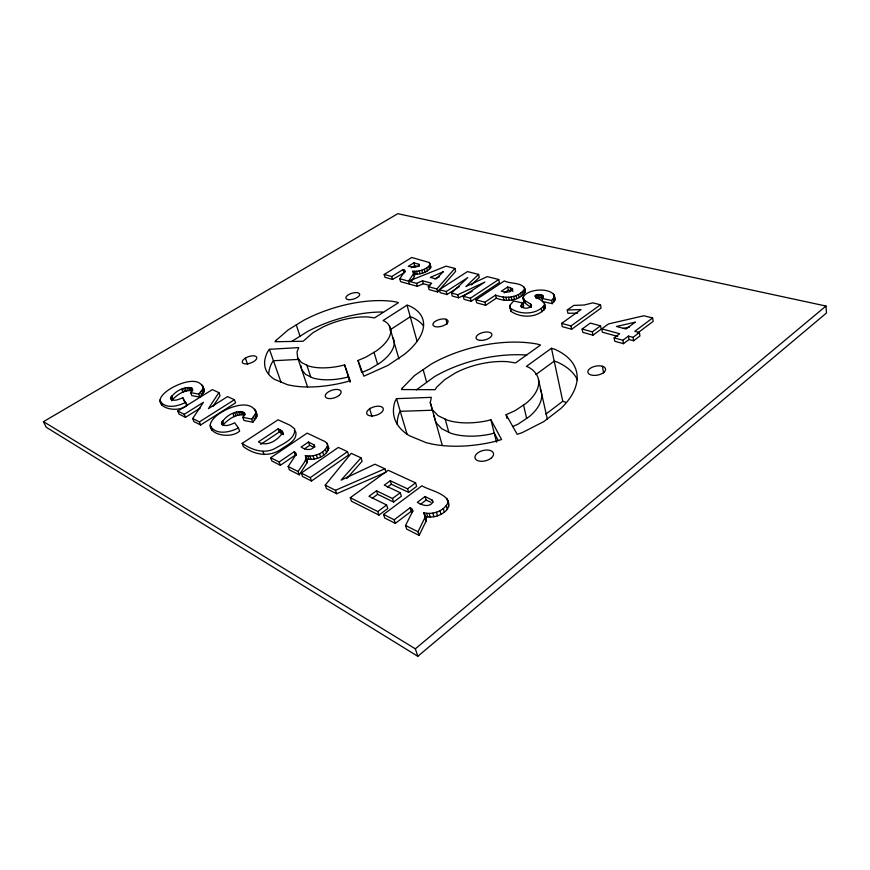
<?xml version="1.0" encoding="UTF-8"?>
<svg xmlns="http://www.w3.org/2000/svg" width="870" height="870" viewBox="0 0 870 870"><rect width="100%" height="100%" fill="white"/><g stroke="black" fill="none" stroke-linecap="round" stroke-linejoin="round"><path stroke-width="1.3" d="M522.979 303.01L521.598 304.38L522.304 307.534L523.675 306.164L522.979 303.01L513.539 300.987L509.874 305.403L510.929 311.286C520.619 318.202 537.192 318.192 545.011 308.469C546.523 301.575 539.106 299.552 534.876 296.376L535.409 295.365L537.834 294.495L542.565 295.311L543.282 296.115L541.999 298.432L542.673 301.596L552.265 303.641L555.201 299.367L554.288 295.017C544.99 283.239 506.373 294.397 531.439 307.36M410.988 508.297L412.728 510.266L412.554 511.538L405.529 525.48L406.66 529.09L419.122 535.387L425.995 521.293L426.267 518.857L424.832 516.367C432.847 518.433 441.797 515.584 447.289 509.418C454.934 494.606 429.823 490.887 421.939 485.786L383.561 514.442L384.714 518.009L395.339 523.37L411.129 511.419L412.075 511.886L410.988 508.297L410.031 507.841L394.197 519.781L383.561 514.442M545.011 308.469L544.446 303.641M448.833 506.655L447.996 500.511M419.122 535.387L418.002 531.744L424.908 517.672L425.18 515.247L423.744 512.767C432.618 514.964 443.472 511.397 447.8 503.045M411.543 281.021L414.348 276.573L414.566 275.311L413.576 274.137C419.731 274.583 426.789 272.832 430.704 267.775L429.345 262.533L411.749 257.487L384.192 274.452L385.008 277.323L392.577 279.422L404.55 272.593L403.082 269.526L391.761 276.54L384.192 274.452M430.704 267.775L430.117 263.567M525.11 292.363C526.241 281.532 510.309 284.403 504.35 280.934L475.955 299.758L476.706 302.836L485.645 305.316L496.291 298.182C505.785 301.933 518.781 301.27 525.11 292.363L524.577 288.133M256.813 416.599C255.117 395.632 224.743 407.78 215.586 416.589C197.968 432.379 228.669 440.905 239.642 431.107L238.434 427.942L234.683 422.82C230.887 424.527 224.895 427.594 221.502 423.592C224.166 416.447 237.532 408.128 244.742 413.467L244.383 415.436L242.763 417.296L243.948 420.428L252.844 422.254L256.813 416.599L255.606 410.477M409.368 284.099L408.563 281.173L413.565 273.658L413.783 272.419L412.782 271.233C418.959 271.679 426.006 269.917 429.943 264.882M430.28 402.614L431.324 397.351L396.502 398.656L395.056 401.298A93.938 48.241 -14.1 0 0 409.411 435.739L426.072 442.623A93.938 48.241 -14.1 0 0 497.401 440.872L501.566 439.491L490.887 419.71L487.396 420.71A55.462 28.438 -14.1 0 1 447.191 420.079L438.132 415.708L432.39 409.726L430.28 402.614L442.221 445.212M326.946 443.221L327.653 445.005C324.967 453.618 313.668 457.283 305.337 455.63L306.512 458.947C314.82 460.621 326.13 456.935 328.773 448.322L326.946 443.221L324.956 441.547L307.164 433.129L270.679 457.729L271.897 461.002L280.368 465.287L295.376 455.053L296.137 455.423L294.201 451.769L279.161 461.981L270.679 457.729M203.95 391.978C202.884 372.219 174.065 384.681 165.561 392.207C148.096 406.573 176.784 414.555 187.083 405.333L182.765 397.688C179.253 399.145 173.674 402.223 170.542 398.525C173.761 391.848 184.723 385.464 192.324 388.379L192.672 389.923L190.606 392.587L191.802 395.578L199.882 397.155L203.95 391.978L202.775 388.977L202.949 386.258M294.963 452.139L296.213 453.738L295.909 454.803L288.177 466.516L289.384 469.844L299.28 474.835L306.903 463.014L307.436 460.991L305.337 455.63M299.28 474.835L298.084 471.496L304.652 461.883L306.262 457.663M541.999 298.432L551.602 300.454L554.19 297.475L554.288 295.017M171.727 400.755C176.295 394.871 184.886 389.271 192.705 390.815L191.53 387.835M524.229 299.019L523.751 301.216M242.763 417.296L251.669 419.101L255.649 413.467M523.055 298.084L524.621 300.346L530.743 304.195L531.483 306.12C528.938 308.687 523.479 309.122 521.054 306.229L521.598 304.38M190.606 392.587L198.697 394.153L202.775 388.977M475.955 299.758L484.894 302.216L495.574 295.093C505.078 298.823 518.063 298.138 524.425 289.253M213.096 406.355L220.045 395.654L218.881 392.62L212.334 389.619L177.795 411.053L179.035 414.087L185.473 417.339L200.122 408.171M218.881 392.62L208.419 408.65L227.559 396.611L234.4 399.743L235.563 402.821L200.622 424.984L193.923 421.613L192.694 418.535L203.428 402.321L184.233 414.294L177.795 411.053M509.668 306.795L510.201 308.132C519.934 315.016 536.486 314.973 544.326 305.283M429.823 285.512L423.298 283.729L417.393 286.328L400.602 281.662L399.787 278.748L404.854 271.266L403.756 269.711M243.361 412.075L244.535 415.197C236.357 413.141 228.277 419.514 222.905 424.941L221.687 421.819M269.417 349.294L267.797 351.491A82.443 37.258 -17.3 0 0 274.463 379.342L287.231 384.605A82.443 37.258 -17.3 0 0 346.456 381.854L350.11 380.658L344.574 364.845L341.519 365.715A48.698 21.989 -17.3 0 1 308.306 365.922L301.477 362.518L297.649 357.744L297.018 351.958L298.725 347.619L269.417 349.294L281.086 382.452M361.017 457.837L341.105 480.142L374.937 464.221L384.91 468.799L385.997 472.247L336.668 493.725L326.424 488.559L325.239 485.134L351.197 453.335L361.017 457.837L362.127 461.23L346.782 478.489M399.787 278.748L416.589 283.381L422.505 280.782L431.65 283.261L428.279 286.611L429.073 289.579L437.632 291.961L455.619 271.353L454.879 268.406L446.038 266.166L408.563 281.173M437.632 291.961L436.849 288.971L454.879 268.406M416.273 389.945L434.532 376.612A93.318 48.818 -14 0 1 526.752 355.069M471.486 284.936L479.294 277.399L478.576 274.409L467.473 271.592L439.383 289.666L440.166 292.668L446.984 294.56L459.436 286.48M478.576 274.409L465.852 286.621L487.254 276.606L498.727 279.509L499.434 282.554L471.138 301.281L464.025 299.302L463.253 296.257L484.916 282.043L457.827 294.756L451.519 293.016L452.291 296.039L458.599 297.801L472.116 291.439M451.519 293.016L467.755 277.606L446.212 291.548L439.383 289.666M417.807 656.306L826.5 312.972L825.967 306.044L397.786 213.694L43.5 421.645L46.186 427.235L417.807 656.306L415.338 648.813L43.5 421.645M415.338 648.813L825.967 306.044M545.914 414.076L562.781 401.266L565.663 402.234M425.071 496.498L417.306 502.349C421.732 504.991 428.703 507.775 432.553 502.686L432.945 501.392L432.118 500.087L425.071 496.498L426.137 500.065L430.9 502.305M617.722 336.418L602.388 332.209L601.757 328.871L619.679 333.732L614.133 337.864L614.753 341.247L623.486 343.672L629.021 339.507L633.599 340.768L639.95 335.972L639.374 332.568L634.785 331.35L652.62 317.974L653.163 321.356L637.46 333.166M420.33 504.459L426.137 500.065M614.133 337.864L622.876 340.268L628.434 336.114L633.012 337.353L639.374 332.568M393.577 502.033L401.353 496.248L400.254 492.724L384.268 485.134L390.26 480.751L407.551 488.842L408.628 492.376L416.654 486.395L415.599 482.872L388.14 470.278L350.273 497.716L351.447 501.196L378.961 515.105L387.759 508.548L386.628 505.002L368.967 496.313L376.525 490.8L392.457 498.499L393.577 502.033L377.645 494.29L376.525 490.8M392.457 498.499L400.254 492.724M407.551 488.842L415.599 482.872M350.273 497.716L377.819 511.549L386.628 505.002M372.262 498.238L377.645 494.29M387.367 487.167L391.348 484.242L408.628 492.376M535.833 374.589L554.212 361.137L557.137 362.029A93.318 48.818 -14 0 1 577.441 379.907M592.959 335.178L601.159 329.175L600.528 325.848L590.317 323.096L582.117 329.034L582.769 332.351L592.959 335.178L592.318 331.84L582.117 329.034M601.757 328.871L608.467 323.955L643.843 315.756L652.62 317.974M592.318 331.84L600.528 325.848M506.101 414.685L517.215 434.304L522.098 432.684L543.848 421.558L560.954 408.421A93.938 48.241 -14.1 0 0 554.407 349.131L551.46 348.272L526.394 366.379L528.688 367.292A55.462 28.438 -14.1 0 1 525.915 403.452L515.029 410.683L506.101 414.685L506.992 418.339M567.262 310.014L581.051 309.557L561.629 323.379L562.303 326.652L571.644 329.251L601.083 308.067L600.485 304.794L592.785 302.847L584.194 305.022L573.819 305.392L567.262 310.014L567.914 313.254L577.626 313.156M561.629 323.379L570.981 325.956L600.485 304.794M311.493 481.012L348.609 454.988L347.5 451.628L338.321 447.419L301.281 473.095L302.477 476.455L311.493 481.012L310.296 477.63L301.281 473.095M310.296 477.63L347.5 451.628M304.391 448.92L309.666 445.32L313.472 447.115M308.513 442.047L301.118 447.06C305.011 449.833 312.156 451.225 314.646 445.995L314.103 444.918L308.513 442.047L309.666 445.32M504.154 292.918L508.352 290.101L510.929 290.776L510.233 287.687L507.656 287.024L501.337 291.243L506.003 292.255L509.929 291.733L512.778 289.21L510.233 287.687M260.706 444.374L279.281 432.042L283.511 434.63M278.117 428.834L258.401 441.873C266.894 447.506 278.541 439.774 282.728 432.325L281.488 430.563L278.117 428.834L279.281 432.042M463.253 296.257L470.376 298.214L498.727 279.509M242.154 443.395L278.074 419.786L290.156 425.321L294.723 428.899C295.648 439.383 282.01 444.189 274.615 448.681C263.697 454.249 251.626 449.725 242.154 443.395L243.382 446.593C254.083 454.782 268.808 457.435 280.444 449.681C286.274 445.429 297.344 440.938 295.865 432.129L294.245 430.269M389.825 330.024L410.248 316.789L412.532 317.474A81.976 37.769 -17.3 0 1 423.549 326.087M357.983 360.484L363.867 376.188L387.944 365.389L404.289 354.427A82.443 37.258 -17.3 0 0 409.313 305.849L407.019 305.174L383.017 320.551L384.757 321.269A48.698 21.989 -17.3 0 1 376.264 350.98L366.042 357.07L357.983 360.484L361.724 372.512L369.717 369.097L379.864 362.997A48.416 22.283 -17.3 0 0 392.696 337.408M192.694 418.535L199.382 421.906L234.4 399.743M292.026 341.203L307.567 331.503A81.976 37.769 -17.3 0 1 382.615 312.004M413.881 262.838L408.302 266.296L414.946 267.438L419.133 265.578L418.851 264.273L413.881 262.838L414.653 265.709L418.024 266.579M411.314 267.786L414.653 265.709M536.094 298.508L538.508 297.649L541.651 297.844L540.977 294.702M512.68 426.561L518.226 424.06L529.025 416.806A55.104 28.786 -14 0 0 540.259 389.086M434.598 278.813L439.274 276.78M325.239 485.134L335.483 490.288L384.91 468.799M238.434 427.942C230.071 432.292 216.532 435.468 210.355 426.18M185.865 402.321C178.252 406.051 165.637 409.672 160.08 400.983M623.311 328.403L629.543 326.979M298.649 359.408L273.441 360.735L271.853 362.942A81.976 37.769 -17.3 0 0 268.765 373.665M432.238 410.248L400.254 411.314L398.83 413.968A93.318 48.818 -14 0 0 397.275 424.484M428.279 286.611L436.849 288.971M288.177 466.516L298.084 471.496M405.529 525.48L418.002 531.744M430.095 265.415L430.878 266.459M183.983 400.689L187.083 405.333M255.878 412.271L256.77 413.598M204.113 389.249L202.231 385.062M544.185 305.207L545.12 306.827M498.031 440.133L494.258 433.064L490.789 434.054A55.104 28.786 -14 0 1 450.79 433.216L441.764 428.747L436.022 422.689L433.88 415.479M306.512 458.947L307.436 460.991M161.766 404.985L160.004 399.863M525.262 291.243L524.153 287.111M171.651 395.894L172.869 398.873M170.835 396.916L172.064 399.885M170.509 397.775L171.314 399.754M184.233 414.294L185.473 417.339M182.765 397.688L183.581 399.689M183.57 388.509L184.755 391.478M181.765 389.303L182.961 392.272M187.104 387.498L188.29 390.478M199.382 421.906L200.622 424.984M185.179 387.955L186.365 390.924M190.269 387.444L191.454 390.412M188.801 387.335L189.986 390.304M210.931 427.311L212.16 430.433M200.568 392.272L201.742 395.274M198.697 394.153L199.882 397.155M210.181 424.941L211.008 427.018M328.077 446.538L328.773 448.322M201.927 390.554L203.101 393.555M203.123 387.552L204.298 390.554M222.492 420.71L223.699 423.831M221.393 422.766L222.209 424.843M234.791 412.728L235.966 415.838M232.899 413.576L234.084 416.686M238.532 411.662L239.707 414.772M236.488 412.141L237.673 415.24M241.969 411.63L243.143 414.74M240.359 411.488L241.534 414.609M244.274 412.685L245.046 414.772M251.669 419.101L252.844 422.254M262.838 451.323L264.056 454.575M254.856 415.186L256.03 418.329M253.529 417.067L254.703 420.21M254.725 409.15L257.063 415.033M279.161 461.981L280.368 465.287M245.373 358.146L247.689 364.497M282.348 431.411L283.131 433.554M281.488 430.563L282.652 433.782M280.151 429.78L281.315 432.999M294.201 451.769L295.376 455.053M305.729 459.686L306.903 463.014M309.894 456.119L311.058 459.436M307.752 456.021L308.915 459.349M350.11 381.789L348.392 376.851L345.357 377.721A48.416 22.283 -17.3 0 1 312.286 377.765L305.457 374.285L301.618 369.435L301.216 365.922M313.069 455.782L314.233 459.11M316.299 454.966L317.452 458.294M319.497 453.661L320.638 456.989M314.103 444.918L314.864 447.126M322.596 451.824L323.738 455.151M335.483 490.288L336.668 493.725M325.478 449.442L326.62 452.77M297.649 357.744L307.599 387.052M327.163 447.115L328.294 450.442M306.795 365.172L310.764 376.993M296.278 324.912L300.052 336.19M377.819 511.549L378.961 515.105M394.197 519.781L395.339 523.37M344.574 364.845L350.034 382.017M369.641 408.867L372.012 416.447M390.26 480.751L391.348 484.242M412.162 509.146L412.891 511.538M410.031 507.841L411.129 511.419M424.908 517.672L425.995 521.293M374.013 352.328L377.634 364.334M426.626 513.3L427.714 516.91M425.18 515.247L426.267 518.857M423.744 512.767L424.462 515.17M396.502 398.656L407.051 434.206M429.16 513.463L430.237 517.074M432.825 513.137L433.902 516.747M436.468 512.234L437.523 515.856M432.118 500.087L432.814 502.479M389.292 325.641L398.949 358.973M439.981 510.733L441.036 514.355M443.287 508.591L444.331 512.212M446.245 505.796L447.289 509.418M446.854 498.358L447.887 501.957M391.761 276.54L392.577 279.422M423.135 369.641L426.615 382.104M407.019 305.174L417.111 341.41M403.082 269.526L403.876 272.408M404.583 270.07L405.115 271.995M445.179 419.112L448.789 432.227M414.827 271.342L415.61 274.246M413.783 272.419L414.566 275.311M416.589 283.381L417.393 286.328M413.565 273.658L414.348 276.573M412.782 271.233L413.304 273.169M419.209 270.896L419.992 273.8M416.61 271.277L417.393 274.18M421.798 270.222L422.57 273.136M418.851 264.273L419.373 266.198M422.505 280.782L423.298 283.729M424.299 269.254L425.071 272.169M428.801 266.372L429.562 269.276M426.67 267.971L427.431 270.875M445.94 319.268L447.202 324.064M429.345 262.533L429.845 264.458M446.212 291.548L446.984 294.56M490.887 419.71L496.542 442.145M457.827 294.756L458.599 297.801M470.376 298.214L471.138 301.281M484.894 302.216L485.645 305.316M495.574 295.093L496.291 298.182M523.522 405.039L526.644 418.394M503.251 296.996L503.969 300.106M510.201 308.132L510.929 311.286M505.938 297.29L506.655 300.4M511.179 296.964L511.897 300.085M507.656 287.024L508.352 290.101M508.58 297.279L509.298 300.389M509.874 305.403L510.353 307.501M512.136 288.394L512.843 291.483M513.713 296.376L514.42 299.497M554.94 298.192L555.201 299.367M516.127 295.539L516.834 298.66M520.651 293.125L521.347 296.235M538.486 379.527L547.328 419.112M521.01 305.49L521.489 307.588M518.444 294.451L519.151 297.573M523.718 290.46L524.414 293.571M524.621 300.346L525.317 303.489M522.468 291.744L523.153 294.865M523.055 296.985L524.262 302.336M530.743 304.195L531.211 306.305M536.486 294.832L537.16 297.975M535.409 295.365L535.866 297.464M551.46 348.272L562.781 401.266M539.356 294.43L540.031 297.583M541.314 308.589L541.999 311.786M537.834 294.495L538.508 297.649M542.565 295.311L543.239 298.464M543.25 306.936L543.935 310.133M551.602 300.454L552.265 303.641M554.19 297.475L554.842 300.661M553.418 293.962L554.07 297.138M553.211 298.899L553.864 302.086M570.981 325.956L571.644 329.251M602.377 366.281L603.649 372.947M622.876 340.268L623.486 343.672M628.434 336.114L629.021 339.507M633.012 337.353L633.599 340.768M211.421 428.051L211.595 429.291M402.266 388.118L401.472 389.564L435.109 389.684L436.794 387.03L444.831 379.581L455.336 372.98A55.462 28.438 -14.1 0 1 507.645 361.681L515.497 362.942L540.52 345.042L537.149 344.041A93.938 48.241 -14.1 0 0 431.118 364.171L414.599 375.503L402.266 388.118M275.877 340.529L274.996 341.736L303.108 341.257L312.841 332.775L322.705 327.153A48.698 21.989 -17.3 0 1 368.228 316.974L374.546 317.887L398.482 302.662L395.85 301.89A82.443 37.258 -17.3 0 0 303.847 320.247L288.188 329.904L275.877 340.529M443.189 271.799L436.055 278.933L430.324 277.399L443.189 271.799M604.335 371.925L602.877 373.089A8.994 4.589 -10.8 0 1 590.893 374.937A8.994 4.589 -10.8 0 1 589.512 368.891A8.994 4.589 -10.8 0 1 601.257 365.976L603.073 366.477A8.994 4.589 -10.8 0 1 604.335 371.925M635.198 322.194L626.019 329.012L616.482 326.467L635.198 322.194M491.539 457.783L489.777 459.077A9.516 5.307 -14.3 0 1 478.38 460.893L476.695 460.154A9.516 5.307 -14.3 0 1 478.108 452.65A9.516 5.307 -14.3 0 1 490.669 450.638A9.516 5.307 -14.3 0 1 491.539 457.783M446.527 323.879L445.125 324.847A7.808 3.567 -15 0 1 434.902 326.565A7.808 3.567 -15 0 1 434.859 321.617A7.808 3.567 -15 0 1 445.081 319.04L446.484 319.421A7.808 3.567 -15 0 1 446.527 323.879M370.479 408.302L368.826 409.433A8.613 4.361 -17.2 0 0 367.966 415.088L369.38 415.664A8.613 4.361 -17.2 0 0 380.636 413.119A8.613 4.361 -17.2 0 0 381.582 406.834A8.613 4.361 -17.2 0 0 370.479 408.302M338.854 395.578L337.201 396.644A8.287 4.013 -18.1 0 1 327.533 398.329L326.272 397.764A8.287 4.013 -18.1 0 1 328.642 391.707A8.287 4.013 -18.1 0 1 339.3 389.847A8.287 4.013 -18.1 0 1 338.854 395.578M246.156 357.668L244.611 358.625A7.634 3.36 -19.4 0 0 243.034 363.269L244.133 363.725A7.634 3.36 -19.4 0 0 253.942 361.431A7.634 3.36 -19.4 0 0 255.671 356.265A7.634 3.36 -19.4 0 0 246.156 357.668M348.783 299.682A7.188 3.034 -16.7 0 0 359.68 294.745A7.188 3.034 -16.7 0 0 349.86 293.995A7.188 3.034 -16.7 0 0 348.783 299.682M480.055 340.366A8.124 3.85 -13.9 0 0 491.909 334.656A8.124 3.85 -13.9 0 0 479.957 333.558A8.124 3.85 -13.9 0 0 480.055 340.366"/></g></svg>
